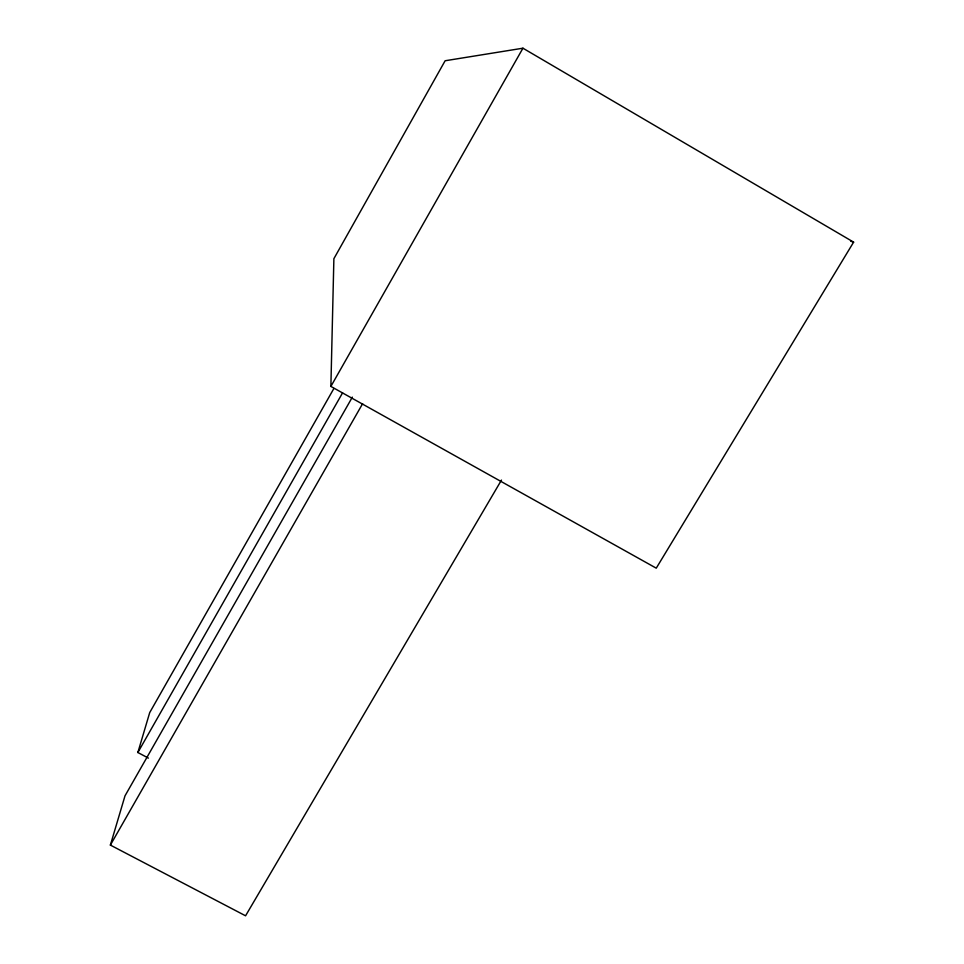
<?xml version="1.0" encoding="UTF-8"?>
<svg xmlns="http://www.w3.org/2000/svg" width="964" height="964" viewBox="0 0 964 964"><rect width="100%" height="100%" fill="white"/><g stroke="black" fill="none" stroke-linecap="round" stroke-linejoin="round"><path stroke-width="1.45" d="M330.881 386.419L333.881 258.701L445.127 60.756L522.946 48.2L853.622 242.145L656.255 568.17L330.881 386.419L522.946 48.2M501.473 480.084L245.567 915.8L110.378 845.091L125.007 795.83L352.354 397.132M148.42 758.102L137.864 752.51L149.721 712.577L333.869 388.516M137.864 752.51L342.569 392.866M110.378 845.091L362.621 403.687M850.766 241.241L853.622 242.145"/></g></svg>
